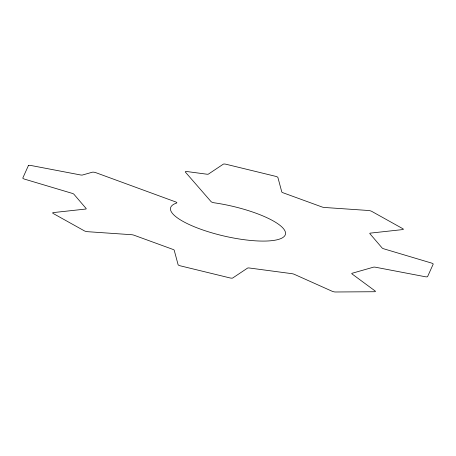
<?xml version="1.0" encoding="UTF-8"?>
<svg xmlns="http://www.w3.org/2000/svg" width="456" height="456" viewBox="0 0 456 456"><rect width="100%" height="100%" fill="white"/><g stroke="black" fill="none" stroke-linecap="round" stroke-linejoin="round"><path stroke-width="0.68" d="M28.397 165.591L22.817 178.005A2.69 0.707 12.9 0 0 24.641 179.168L72.133 193.338A2.69 0.707 12.9 0 1 73.872 194.199L86.127 208.506A2.69 0.707 12.9 0 1 85.603 209.065L53.278 212.593A2.69 0.707 12.9 0 0 53.221 213.505L84.263 230.804A2.69 0.707 12.9 0 0 87.535 231.688L131.607 234.709A2.69 0.707 12.9 0 1 134.104 235.245L172.864 249.375A2.69 0.707 12.9 0 1 174.215 250.241L178.102 264.702A2.69 0.707 12.9 0 0 180.428 265.859L229.904 277.909A2.69 0.707 12.9 0 0 232.708 278L247.551 268.099A2.69 0.707 12.9 0 1 249.335 267.997L291.897 273.674A2.69 0.707 12.9 0 1 294.331 274.335L332.156 291.264A2.69 0.707 12.9 0 0 335.502 291.988L374.433 291.732A2.69 0.707 12.9 0 0 375.128 290.974L352.043 273.953A2.69 0.707 12.9 0 1 352.072 273.275L373.498 267.17A2.69 0.707 12.9 0 1 375.596 267.245L425.197 276.718A2.69 0.707 12.9 0 0 427.603 276.587L433.183 264.172A2.69 0.707 12.9 0 0 431.359 263.009L383.866 248.839A2.69 0.707 12.9 0 1 382.128 247.978L369.873 233.671A2.69 0.707 12.9 0 1 370.397 233.113L402.722 229.585A2.69 0.707 12.9 0 0 402.779 228.673L371.737 211.373A2.69 0.707 12.9 0 0 368.465 210.49L324.393 207.469A2.69 0.707 12.9 0 1 321.896 206.933L283.136 192.802A2.69 0.707 12.9 0 1 281.785 191.936L277.898 177.475A2.69 0.707 12.9 0 0 275.572 176.318L226.096 164.268A2.69 0.707 12.9 0 0 223.292 164.177L208.449 174.078A2.69 0.707 12.9 0 1 206.665 174.175L187.177 171.576A2.69 0.707 12.9 0 0 185.381 172.094L211.077 201.632A2.69 0.707 12.9 0 0 214.229 202.8A58.927 15.447 12.9 0 1 285.541 233.227A58.927 15.447 12.9 0 1 214.861 233.7A58.927 15.447 12.9 0 1 176.603 203.051A2.69 0.707 12.9 0 0 175.537 201.871L95.897 172.693A2.69 0.707 12.9 0 0 92.311 172.214L82.502 175.007A2.69 0.707 12.9 0 1 80.404 174.933L30.803 165.46A2.69 0.707 12.9 0 0 28.397 165.591"/></g></svg>
